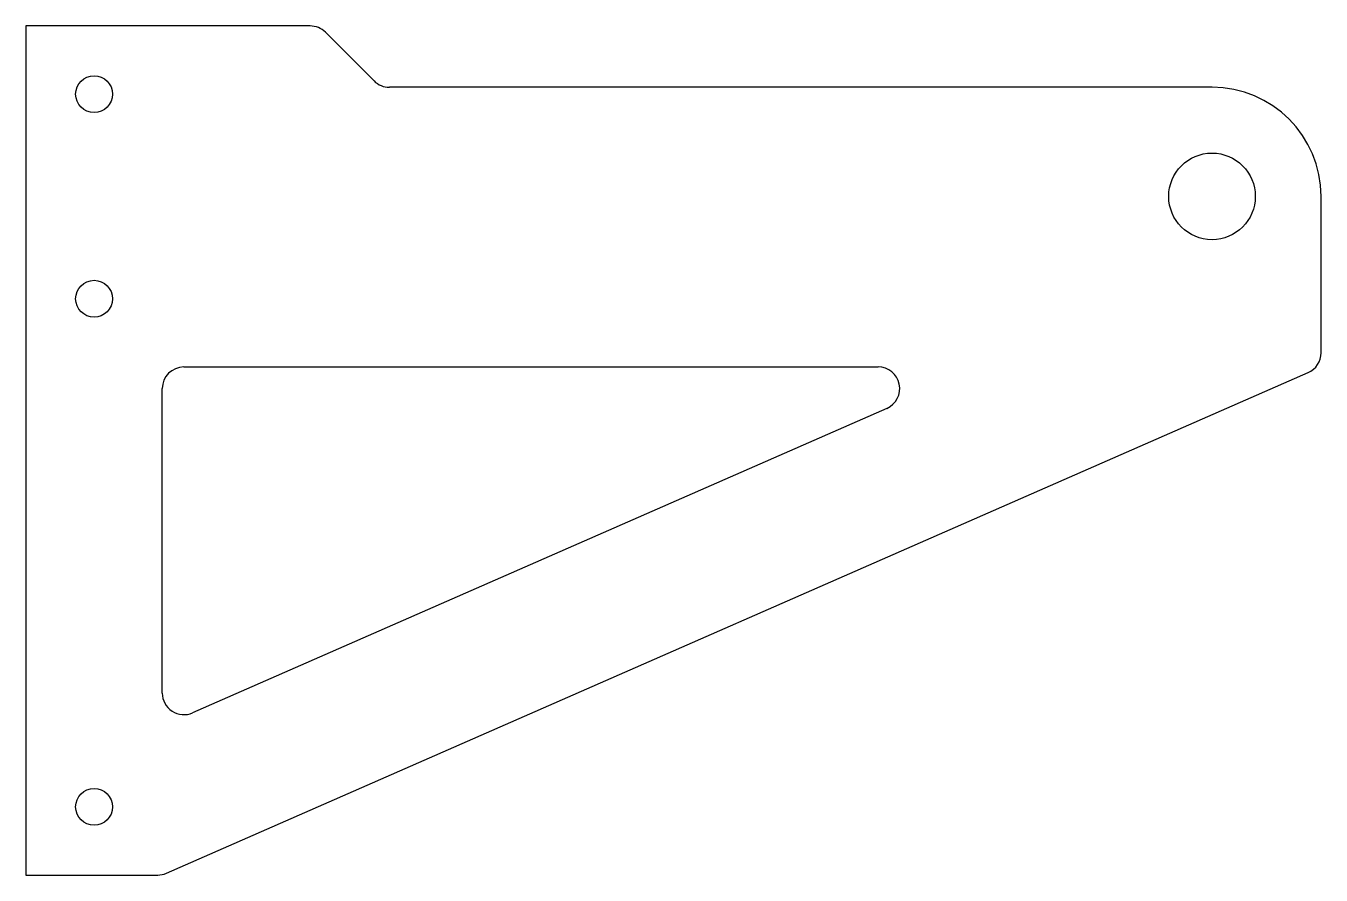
# Model space of a CAD drawing. Header units: millimetres. Extents: x -81 to 109, y -76 to 49.
import ezdxf

# ---------------------------------------------------------------- set-up
doc = ezdxf.new("R2010")
doc.units = ezdxf.units.MM

msp = doc.modelspace()

# ---------------------------------------------------------------- linework, layer by layer
for p, q in [((-39.8, 48.69), (-81.49, 48.69)), ((-81.49, 48.69), (-81.49, -75.81)), ((-30.42, 40.62), (-37.56, 47.76)), ((92.51, 39.69), (-28.17, 39.69)), ((108.51, 0.76), (108.51, 23.69)), ((-58.31, -1.31), (43.53, -1.31)), ((-60.88, -75.55), (106.61, -2.15)), ((-61.49, -49.12), (-61.49, -4.49)), ((44.8, -7.4), (-57.04, -52.03)), ((-81.49, -75.81), (-62.15, -75.81))]:
    msp.add_line(p, q)
for centre, radius in [((-71.49, 38.69), 2.7), ((92.51, 23.69), 6.35), ((-71.49, 8.69), 2.7), ((-71.49, -65.81), 2.7)]:
    msp.add_circle(centre, radius)
for centre, radius, start, end in [((-39.8, 45.51), 3.17, -315, -270), ((-28.17, 42.86), 3.17, 225, 270), ((92.51, 23.69), 16, 0, 90), ((105.34, 0.76), 3.17, -66.3353, 0), ((-58.31, -4.49), 3.17, 450, 540), ((43.53, -4.49), 3.17, 293.6647, 450), ((-58.31, -49.12), 3.17, 180, 293.6647), ((-62.15, -72.64), 3.17, -90, -66.3353)]:
    msp.add_arc(centre, radius, start, end)

doc.saveas('drawing.dxf')
